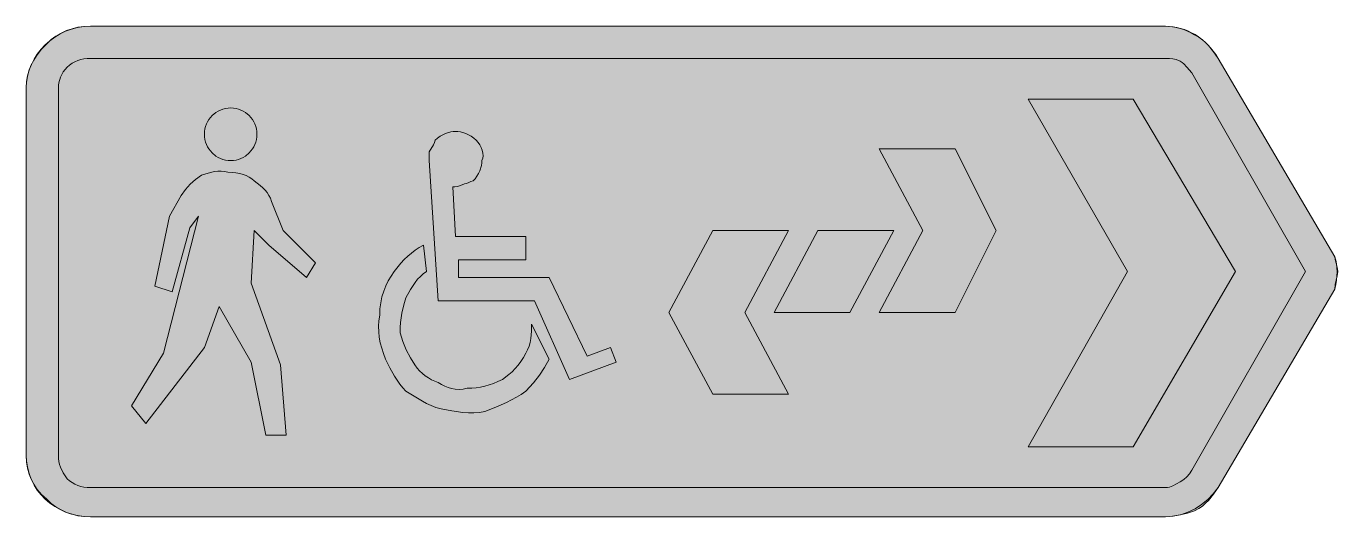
# Model space of a CAD drawing. Header units: metres. Extents: x 13 to 552, y 45 to 246.
import ezdxf

# ---------------------------------------------------------------- set-up
doc = ezdxf.new("R2010")
doc.units = ezdxf.units.M
for name, color, linetype, true_color in [('FILL_BLACK_000000', 7, 'Continuous', 0x000000), ('FILL_SILVER_C3C3C3', 7, 'Continuous', 0xc3c3c3), ('FILL_WHITE_FFFFFF', 7, 'Continuous', 0xffffff), ('STROKE_BLACK_000000', 7, 'Continuous', 0x000000)]:
    doc.layers.add(name, color=color, linetype=linetype, true_color=true_color)

msp = doc.modelspace()

# ---------------------------------------------------------------- hatches: boundary and pattern name
at = {"layer": 'FILL_BLACK_000000', "true_color": 0x000000}
h = msp.add_hatch(color=7, dxfattribs=at)
h.dxf.hatch_style = 1
h.paths.add_polyline_path([(481.35, 233.04), (482.96, 233.02), (484.35, 232.89), (485.74, 232.53), (487.35, 231.84), (488.2, 231.34), (488.94, 230.75), (490.2, 229.44), (492.15, 227.04), (538.95, 145.44), (492.15, 63.84), (491.23, 62.25), (490.2, 60.99), (488.94, 59.96), (487.35, 59.04), (484.35, 57.39), (482.96, 56.85), (482.2, 56.69), (481.35, 56.64), (39.75, 56.64), (38.4, 56.7), (37.07, 56.86), (35.76, 57.15), (34.5, 57.54), (33.29, 58.05), (32.16, 58.66), (31.1, 59.4), (30.15, 60.24), (28.57, 62.75), (27.45, 65.04), (27.06, 66.17), (26.77, 67.33), (26.61, 68.54), (26.55, 69.84), (26.55, 221.04), (26.61, 221.99), (26.77, 223.03), (27.45, 225.24), (27.96, 226.36), (28.57, 227.45), (29.31, 228.49), (30.15, 229.44), (31.1, 230.28), (32.16, 231.01), (33.29, 231.63), (34.5, 232.14), (35.76, 232.53), (37.07, 232.81), (38.4, 232.98), (39.75, 233.04), (481.35, 233.04)])
at = {"layer": 'FILL_SILVER_C3C3C3', "true_color": 0xc3c3c3}
h = msp.add_hatch(color=7, dxfattribs=at)
h.dxf.hatch_style = 1
h.paths.add_polyline_path([(363.75, 195.84), (394.95, 195.84), (411.75, 162.24), (394.95, 128.64), (363.75, 128.64), (381.75, 162.24), (363.75, 195.84)])
h = msp.add_hatch(color=7, dxfattribs=at)
h.dxf.hatch_style = 1
h.paths.add_polyline_path([(326.55, 95.04), (295.35, 95.04), (277.35, 128.64), (295.35, 162.24), (326.55, 162.24), (308.55, 128.64), (326.55, 95.04)])
h = msp.add_hatch(color=7, dxfattribs=at)
h.dxf.hatch_style = 1
h.paths.add_polyline_path([(369.75, 162.24), (351.75, 128.64), (320.55, 128.64), (338.55, 162.24), (369.75, 162.24)])
at = {"layer": 'FILL_WHITE_FFFFFF', "true_color": 0xffffff}
h = msp.add_hatch(color=7, dxfattribs=at)
h.dxf.hatch_style = 1
h.paths.add_polyline_path([(482.75, 246.18), (484.24, 246.01), (485.78, 245.73), (487.35, 245.34), (488.92, 244.83), (490.46, 244.21), (491.95, 243.48), (493.35, 242.64), (495.04, 241.69), (496.54, 240.63), (497.86, 239.5), (499.05, 238.29), (501.11, 235.72), (502.95, 233.04), (550.95, 151.44), (551.14, 150.33), (551.55, 148.89), (551.96, 147.22), (552.15, 145.44), (551.96, 143.64), (551.55, 141.84), (551.14, 140.04), (550.95, 138.24), (502.95, 56.64), (501.11, 53.96), (499.05, 51.39), (497.86, 50.18), (496.54, 49.05), (495.04, 47.99), (493.35, 47.04), (490.46, 46.16), (487.35, 45.39), (484.24, 44.85), (481.35, 44.64), (39.75, 44.64), (37.11, 44.75), (34.57, 45.09), (32.16, 45.65), (29.85, 46.44), (27.66, 47.45), (25.57, 48.69), (23.61, 50.15), (21.75, 51.84), (19.67, 53.75), (17.91, 55.83), (16.46, 58.06), (15.3, 60.39), (14.43, 62.77), (13.82, 65.17), (13.46, 67.54), (13.35, 69.84), (13.35, 221.04), (13.46, 223.29), (13.82, 225.54), (14.43, 227.79), (15.3, 230.04), (16.46, 232.29), (17.91, 234.54), (19.67, 236.79), (21.75, 239.04), (23.61, 240.73), (25.57, 242.19), (27.66, 243.43), (29.85, 244.44), (32.16, 245.23), (34.57, 245.79), (37.11, 246.13), (39.75, 246.24), (481.35, 246.24), (482.75, 246.18)])
h = msp.add_hatch(color=7, dxfattribs=at)
h.dxf.hatch_style = 1
h.paths.add_polyline_path([(468.15, 216.24), (510.15, 145.44), (468.15, 73.44), (424.95, 73.44), (465.75, 145.44), (424.95, 216.24), (468.15, 216.24)])
h = msp.add_hatch(color=7, dxfattribs=at)
h.dxf.hatch_style = 1
h.paths.add_polyline_path([(108.09, 200.73), (107.93, 199.65), (107.67, 198.62), (107.31, 197.62), (106.85, 196.68), (106.31, 195.79), (105, 194.19), (103.4, 192.88), (102.51, 192.34), (101.57, 191.88), (100.57, 191.52), (99.54, 191.26), (98.46, 191.1), (97.35, 191.04), (96.24, 191.1), (95.16, 191.26), (94.13, 191.52), (93.13, 191.88), (92.19, 192.34), (91.3, 192.88), (89.7, 194.19), (88.39, 195.79), (87.85, 196.68), (87.39, 197.62), (87.03, 198.62), (86.77, 199.65), (86.61, 200.73), (86.55, 201.84), (86.61, 202.95), (86.77, 204.03), (87.03, 205.06), (87.39, 206.06), (87.85, 207), (88.39, 207.89), (89.7, 209.49), (91.3, 210.8), (92.19, 211.34), (93.13, 211.8), (94.13, 212.16), (95.16, 212.42), (96.24, 212.58), (97.35, 212.64), (98.46, 212.58), (99.54, 212.42), (100.57, 212.16), (101.57, 211.8), (102.51, 211.34), (103.4, 210.8), (105, 209.49), (106.31, 207.89), (106.85, 207), (107.31, 206.06), (107.67, 205.06), (107.93, 204.03), (108.09, 202.95), (108.15, 201.84), (108.09, 200.73)])
h = msp.add_hatch(color=7, dxfattribs=at)
h.dxf.hatch_style = 1
h.paths.add_polyline_path([(182.55, 133.44), (178.95, 191.04), (178.95, 194.64), (180.6, 197.49), (181.14, 198.52), (181.35, 199.44), (182.3, 200.28), (183.34, 201.01), (184.43, 201.63), (185.55, 202.14), (187.76, 202.81), (188.8, 202.98), (189.75, 203.04), (190.7, 202.98), (191.74, 202.81), (193.95, 202.14), (195.07, 201.63), (196.16, 201.01), (197.2, 200.28), (198.15, 199.44), (198.99, 198.49), (199.71, 197.45), (200.28, 196.36), (200.7, 195.24), (200.95, 194.12), (201.02, 193.03), (200.89, 191.99), (200.55, 191.04), (200.49, 190.09), (200.32, 189.05), (199.65, 186.84), (199.14, 185.72), (198.52, 184.63), (197.79, 183.59), (196.95, 182.64), (196.05, 182.45), (195.15, 182.04), (194.25, 181.63), (193.35, 181.44), (191.76, 180.75), (190.5, 180.39), (189.47, 180.26), (188.55, 180.24), (189.75, 159.84), (218.55, 159.84), (218.55, 150.24), (190.95, 150.24), (190.95, 143.04), (228.15, 143.04), (243.75, 110.64), (253.35, 114.24), (255.75, 108.24), (236.55, 101.04), (222.15, 133.44), (182.55, 133.44)])
h = msp.add_hatch(color=7, dxfattribs=at)
h.dxf.hatch_style = 1
h.paths.add_polyline_path([(105.75, 108.24), (92.55, 131.04), (86.55, 114.24), (62.55, 83.04), (56.55, 90.24), (69.75, 111.84), (84.15, 168.24), (80.55, 163.44), (73.35, 137.04), (66.15, 139.44), (72.15, 168.24), (76.95, 176.64), (78.77, 179.13), (80.7, 181.29), (82.86, 183.22), (85.35, 185.04), (88.05, 185.9), (90.75, 186.54), (92.1, 186.7), (93.45, 186.73), (94.8, 186.58), (96.15, 186.24), (97.89, 186.18), (99.52, 186.01), (101.04, 185.73), (102.45, 185.34), (103.74, 184.83), (104.92, 184.21), (105.99, 183.48), (106.95, 182.64), (109.42, 180.82), (110.49, 179.88), (111.45, 178.89), (112.29, 177.85), (113.02, 176.73), (113.64, 175.54), (114.15, 174.24), (118.95, 162.24), (132.15, 149.04), (128.55, 143.04), (112.95, 156.24), (106.95, 162.24), (105.75, 140.64), (117.75, 107.04), (120.15, 78.24), (111.75, 78.24), (105.75, 108.24)])
h = msp.add_hatch(color=7, dxfattribs=at)
h.dxf.hatch_style = 1
h.paths.add_polyline_path([(176.45, 144.48), (175.26, 143.41), (174.14, 142.23), (173.1, 140.94), (171.17, 138.01), (169.35, 134.64), (168.47, 131.71), (167.7, 128.34), (167.16, 124.51), (167, 122.43), (166.95, 120.24), (168.06, 116.66), (169.5, 113.19), (171.17, 109.95), (172.95, 107.04), (173.9, 105.75), (174.96, 104.56), (176.09, 103.5), (177.3, 102.54), (178.56, 101.7), (179.87, 100.96), (181.2, 100.35), (182.55, 99.84), (183.9, 99), (185.27, 98.28), (186.66, 97.71), (188.1, 97.29), (189.59, 97.04), (191.16, 96.97), (192.8, 97.1), (194.55, 97.44), (196.35, 97.5), (198.15, 97.66), (199.95, 97.95), (201.75, 98.34), (203.55, 98.85), (205.35, 99.46), (207.15, 100.2), (208.95, 101.04), (211.63, 103.06), (212.94, 104.25), (214.2, 105.54), (215.41, 106.95), (216.54, 108.46), (217.6, 110.1), (218.55, 111.84), (219.34, 113.24), (219.94, 114.73), (220.36, 116.27), (220.65, 117.84), (220.91, 120.95), (220.95, 123.84), (228.15, 109.44), (226.31, 106.03), (224.25, 102.84), (221.74, 99.65), (218.55, 96.24), (216.7, 94.94), (214.74, 93.75), (210.6, 91.59), (206.23, 89.66), (201.75, 87.84), (199.5, 87.5), (197.25, 87.35), (195, 87.38), (192.75, 87.54), (188.25, 88.18), (183.75, 89.04), (181.61, 89.6), (179.64, 90.33), (177.82, 91.21), (176.1, 92.19), (172.78, 94.27), (169.35, 96.24), (168.05, 97.64), (166.86, 99.15), (164.7, 102.39), (162.77, 105.86), (160.95, 109.44), (160.11, 111.69), (159.39, 113.94), (158.82, 116.19), (158.4, 118.44), (158.15, 120.69), (158.08, 122.94), (158.21, 125.19), (158.55, 127.44), (158.66, 130.08), (158.98, 132.61), (159.5, 135.03), (160.2, 137.34), (161.07, 139.53), (162.09, 141.61), (163.26, 143.58), (164.55, 145.44), (167.27, 148.81), (168.66, 150.33), (170.1, 151.74), (171.59, 153.03), (173.16, 154.21), (174.8, 155.28), (176.55, 156.24), (177.75, 145.44), (176.45, 144.48)])

# ---------------------------------------------------------------- linework, layer by layer
at = {"layer": 'FILL_BLACK_000000', "lineweight": 0, "true_color": 0x000000}
msp.add_lwpolyline([(481.35, 233.04), (482.96, 233.02), (484.35, 232.89), (485.74, 232.53), (487.35, 231.84), (488.2, 231.34), (488.94, 230.75), (490.2, 229.44), (492.15, 227.04), (538.95, 145.44), (492.15, 63.84), (491.23, 62.25), (490.2, 60.99), (488.94, 59.96), (487.35, 59.04), (484.35, 57.39), (482.96, 56.85), (482.2, 56.69), (481.35, 56.64), (39.75, 56.64), (38.4, 56.7), (37.07, 56.86), (35.76, 57.15), (34.5, 57.54), (33.29, 58.05), (32.16, 58.66), (31.1, 59.4), (30.15, 60.24), (28.57, 62.75), (27.45, 65.04), (27.06, 66.17), (26.77, 67.33), (26.61, 68.54), (26.55, 69.84), (26.55, 221.04), (26.61, 221.99), (26.77, 223.03), (27.45, 225.24), (27.96, 226.36), (28.57, 227.45), (29.31, 228.49), (30.15, 229.44), (31.1, 230.28), (32.16, 231.01), (33.29, 231.63), (34.5, 232.14), (35.76, 232.53), (37.07, 232.81), (38.4, 232.98), (39.75, 233.04)], close=True, dxfattribs=at)
at = {"layer": 'FILL_SILVER_C3C3C3', "lineweight": 0, "true_color": 0xc3c3c3}
for points in [[(363.75, 195.84), (394.95, 195.84), (411.75, 162.24), (394.95, 128.64), (363.75, 128.64), (381.75, 162.24)], [(326.55, 95.04), (295.35, 95.04), (277.35, 128.64), (295.35, 162.24), (326.55, 162.24), (308.55, 128.64)], [(369.75, 162.24), (351.75, 128.64), (320.55, 128.64), (338.55, 162.24)]]:
    msp.add_lwpolyline(points, close=True, dxfattribs=at)
at = {"layer": 'FILL_WHITE_FFFFFF', "lineweight": 0, "true_color": 0xffffff}
for points in [[(482.75, 246.18), (484.24, 246.01), (485.78, 245.73), (487.35, 245.34), (488.92, 244.83), (490.46, 244.21), (491.95, 243.48), (493.35, 242.64), (495.04, 241.69), (496.54, 240.63), (497.86, 239.5), (499.05, 238.29), (501.11, 235.72), (502.95, 233.04), (550.95, 151.44), (551.14, 150.33), (551.55, 148.89), (551.96, 147.22), (552.15, 145.44), (551.96, 143.64), (551.55, 141.84), (551.14, 140.04), (550.95, 138.24), (502.95, 56.64), (501.11, 53.96), (499.05, 51.39), (497.86, 50.18), (496.54, 49.05), (495.04, 47.99), (493.35, 47.04), (490.46, 46.16), (487.35, 45.39), (484.24, 44.85), (481.35, 44.64), (39.75, 44.64), (37.11, 44.75), (34.57, 45.09), (32.16, 45.65), (29.85, 46.44), (27.66, 47.45), (25.57, 48.69), (23.61, 50.15), (21.75, 51.84), (19.67, 53.75), (17.91, 55.83), (16.46, 58.06), (15.3, 60.39), (14.43, 62.77), (13.82, 65.17), (13.46, 67.54), (13.35, 69.84), (13.35, 221.04), (13.46, 223.29), (13.82, 225.54), (14.43, 227.79), (15.3, 230.04), (16.46, 232.29), (17.91, 234.54), (19.67, 236.79), (21.75, 239.04), (23.61, 240.73), (25.57, 242.19), (27.66, 243.43), (29.85, 244.44), (32.16, 245.23), (34.57, 245.79), (37.11, 246.13), (39.75, 246.24), (481.35, 246.24)], [(108.09, 200.73), (107.93, 199.65), (107.67, 198.62), (107.31, 197.62), (106.85, 196.68), (106.31, 195.79), (105, 194.19), (103.4, 192.88), (102.51, 192.34), (101.57, 191.88), (100.57, 191.52), (99.54, 191.26), (98.46, 191.1), (97.35, 191.04), (96.24, 191.1), (95.16, 191.26), (94.13, 191.52), (93.13, 191.88), (92.19, 192.34), (91.3, 192.88), (89.7, 194.19), (88.39, 195.79), (87.85, 196.68), (87.39, 197.62), (87.03, 198.62), (86.77, 199.65), (86.61, 200.73), (86.55, 201.84), (86.61, 202.95), (86.77, 204.03), (87.03, 205.06), (87.39, 206.06), (87.85, 207), (88.39, 207.89), (89.7, 209.49), (91.3, 210.8), (92.19, 211.34), (93.13, 211.8), (94.13, 212.16), (95.16, 212.42), (96.24, 212.58), (97.35, 212.64), (98.46, 212.58), (99.54, 212.42), (100.57, 212.16), (101.57, 211.8), (102.51, 211.34), (103.4, 210.8), (105, 209.49), (106.31, 207.89), (106.85, 207), (107.31, 206.06), (107.67, 205.06), (107.93, 204.03), (108.09, 202.95), (108.15, 201.84)], [(182.55, 133.44), (178.95, 191.04), (178.95, 194.64), (180.6, 197.49), (181.14, 198.52), (181.35, 199.44), (182.3, 200.28), (183.34, 201.01), (184.43, 201.63), (185.55, 202.14), (187.76, 202.81), (188.8, 202.98), (189.75, 203.04), (190.7, 202.98), (191.74, 202.81), (193.95, 202.14), (195.07, 201.63), (196.16, 201.01), (197.2, 200.28), (198.15, 199.44), (198.99, 198.49), (199.71, 197.45), (200.28, 196.36), (200.7, 195.24), (200.95, 194.12), (201.02, 193.03), (200.89, 191.99), (200.55, 191.04), (200.49, 190.09), (200.32, 189.05), (199.65, 186.84), (199.14, 185.72), (198.52, 184.63), (197.79, 183.59), (196.95, 182.64), (196.05, 182.45), (195.15, 182.04), (194.25, 181.63), (193.35, 181.44), (191.76, 180.75), (190.5, 180.39), (189.47, 180.26), (188.55, 180.24), (189.75, 159.84), (218.55, 159.84), (218.55, 150.24), (190.95, 150.24), (190.95, 143.04), (228.15, 143.04), (243.75, 110.64), (253.35, 114.24), (255.75, 108.24), (236.55, 101.04), (222.15, 133.44)], [(105.75, 108.24), (92.55, 131.04), (86.55, 114.24), (62.55, 83.04), (56.55, 90.24), (69.75, 111.84), (84.15, 168.24), (80.55, 163.44), (73.35, 137.04), (66.15, 139.44), (72.15, 168.24), (76.95, 176.64), (78.77, 179.13), (80.7, 181.29), (82.86, 183.22), (85.35, 185.04), (88.05, 185.9), (90.75, 186.54), (92.1, 186.7), (93.45, 186.73), (94.8, 186.58), (96.15, 186.24), (97.89, 186.18), (99.52, 186.01), (101.04, 185.73), (102.45, 185.34), (103.74, 184.83), (104.92, 184.21), (105.99, 183.48), (106.95, 182.64), (109.42, 180.82), (110.49, 179.88), (111.45, 178.89), (112.29, 177.85), (113.02, 176.73), (113.64, 175.54), (114.15, 174.24), (118.95, 162.24), (132.15, 149.04), (128.55, 143.04), (112.95, 156.24), (106.95, 162.24), (105.75, 140.64), (117.75, 107.04), (120.15, 78.24), (111.75, 78.24)], [(176.45, 144.48), (175.26, 143.41), (174.14, 142.23), (173.1, 140.94), (171.17, 138.01), (169.35, 134.64), (168.47, 131.71), (167.7, 128.34), (167.16, 124.51), (167, 122.43), (166.95, 120.24), (168.06, 116.66), (169.5, 113.19), (171.17, 109.95), (172.95, 107.04), (173.9, 105.75), (174.96, 104.56), (176.09, 103.5), (177.3, 102.54), (178.56, 101.7), (179.87, 100.96), (181.2, 100.35), (182.55, 99.84), (183.9, 99), (185.27, 98.28), (186.66, 97.71), (188.1, 97.29), (189.59, 97.04), (191.16, 96.97), (192.8, 97.1), (194.55, 97.44), (196.35, 97.5), (198.15, 97.66), (199.95, 97.95), (201.75, 98.34), (203.55, 98.85), (205.35, 99.46), (207.15, 100.2), (208.95, 101.04), (211.63, 103.06), (212.94, 104.25), (214.2, 105.54), (215.41, 106.95), (216.54, 108.46), (217.6, 110.1), (218.55, 111.84), (219.34, 113.24), (219.94, 114.73), (220.36, 116.27), (220.65, 117.84), (220.91, 120.95), (220.95, 123.84), (228.15, 109.44), (226.31, 106.03), (224.25, 102.84), (221.74, 99.65), (218.55, 96.24), (216.7, 94.94), (214.74, 93.75), (210.6, 91.59), (206.23, 89.66), (201.75, 87.84), (199.5, 87.5), (197.25, 87.35), (195, 87.38), (192.75, 87.54), (188.25, 88.18), (183.75, 89.04), (181.61, 89.6), (179.64, 90.33), (177.82, 91.21), (176.1, 92.19), (172.78, 94.27), (169.35, 96.24), (168.05, 97.64), (166.86, 99.15), (164.7, 102.39), (162.77, 105.86), (160.95, 109.44), (160.11, 111.69), (159.39, 113.94), (158.82, 116.19), (158.4, 118.44), (158.15, 120.69), (158.08, 122.94), (158.21, 125.19), (158.55, 127.44), (158.66, 130.08), (158.98, 132.61), (159.5, 135.03), (160.2, 137.34), (161.07, 139.53), (162.09, 141.61), (163.26, 143.58), (164.55, 145.44), (167.27, 148.81), (168.66, 150.33), (170.1, 151.74), (171.59, 153.03), (173.16, 154.21), (174.8, 155.28), (176.55, 156.24), (177.75, 145.44)]]:
    msp.add_lwpolyline(points, close=True, dxfattribs=at)
at = {"layer": 'FILL_WHITE_FFFFFF', "lineweight": 0, "true_color": 0x000000}
msp.add_lwpolyline([(468.15, 216.24), (510.15, 145.44), (468.15, 73.44), (424.95, 73.44), (465.75, 145.44), (424.95, 216.24)], close=True, dxfattribs=at)
at = {"layer": 'STROKE_BLACK_000000', "lineweight": 0, "true_color": 0x000000}
msp.add_lwpolyline([(502.95, 233.04), (550.95, 151.44), (551.34, 150.04), (551.62, 148.53), (551.79, 146.95), (551.85, 145.29), (551.79, 143.58), (551.62, 141.82), (551.34, 140.04), (550.95, 138.24), (502.95, 56.64), (500.99, 54.06), (498.73, 51.73), (496.22, 49.68), (493.5, 47.94), (490.61, 46.54), (487.59, 45.5), (486.05, 45.13), (484.49, 44.86), (482.92, 44.7), (481.35, 44.64), (39.75, 44.64), (37.08, 44.76), (34.48, 45.13), (31.97, 45.73), (29.55, 46.55), (27.25, 47.58), (25.07, 48.82), (23.03, 50.24), (21.15, 51.84), (19.44, 53.61), (17.91, 55.54), (16.57, 57.61), (15.45, 59.83), (14.55, 62.17), (13.89, 64.62), (13.49, 67.18), (13.35, 69.84), (13.35, 221.04), (13.49, 223.5), (13.89, 225.91), (14.55, 228.27), (15.45, 230.55), (16.57, 232.73), (17.91, 234.81), (19.44, 236.77), (21.15, 238.59), (23.03, 240.25), (25.07, 241.75), (27.25, 243.05), (29.55, 244.16), (31.97, 245.05), (34.48, 245.7), (37.08, 246.1), (39.75, 246.24), (481.35, 246.24), (482.92, 246.18), (484.49, 246.02), (486.05, 245.74), (487.59, 245.36), (489.12, 244.87), (490.61, 244.28), (492.07, 243.58), (493.5, 242.79), (494.88, 241.9), (496.22, 240.91), (497.51, 239.82), (498.73, 238.65), (499.89, 237.38), (500.99, 236.02), (502.01, 234.57), (502.95, 233.04)], dxfattribs=at)

doc.saveas('drawing.dxf')
